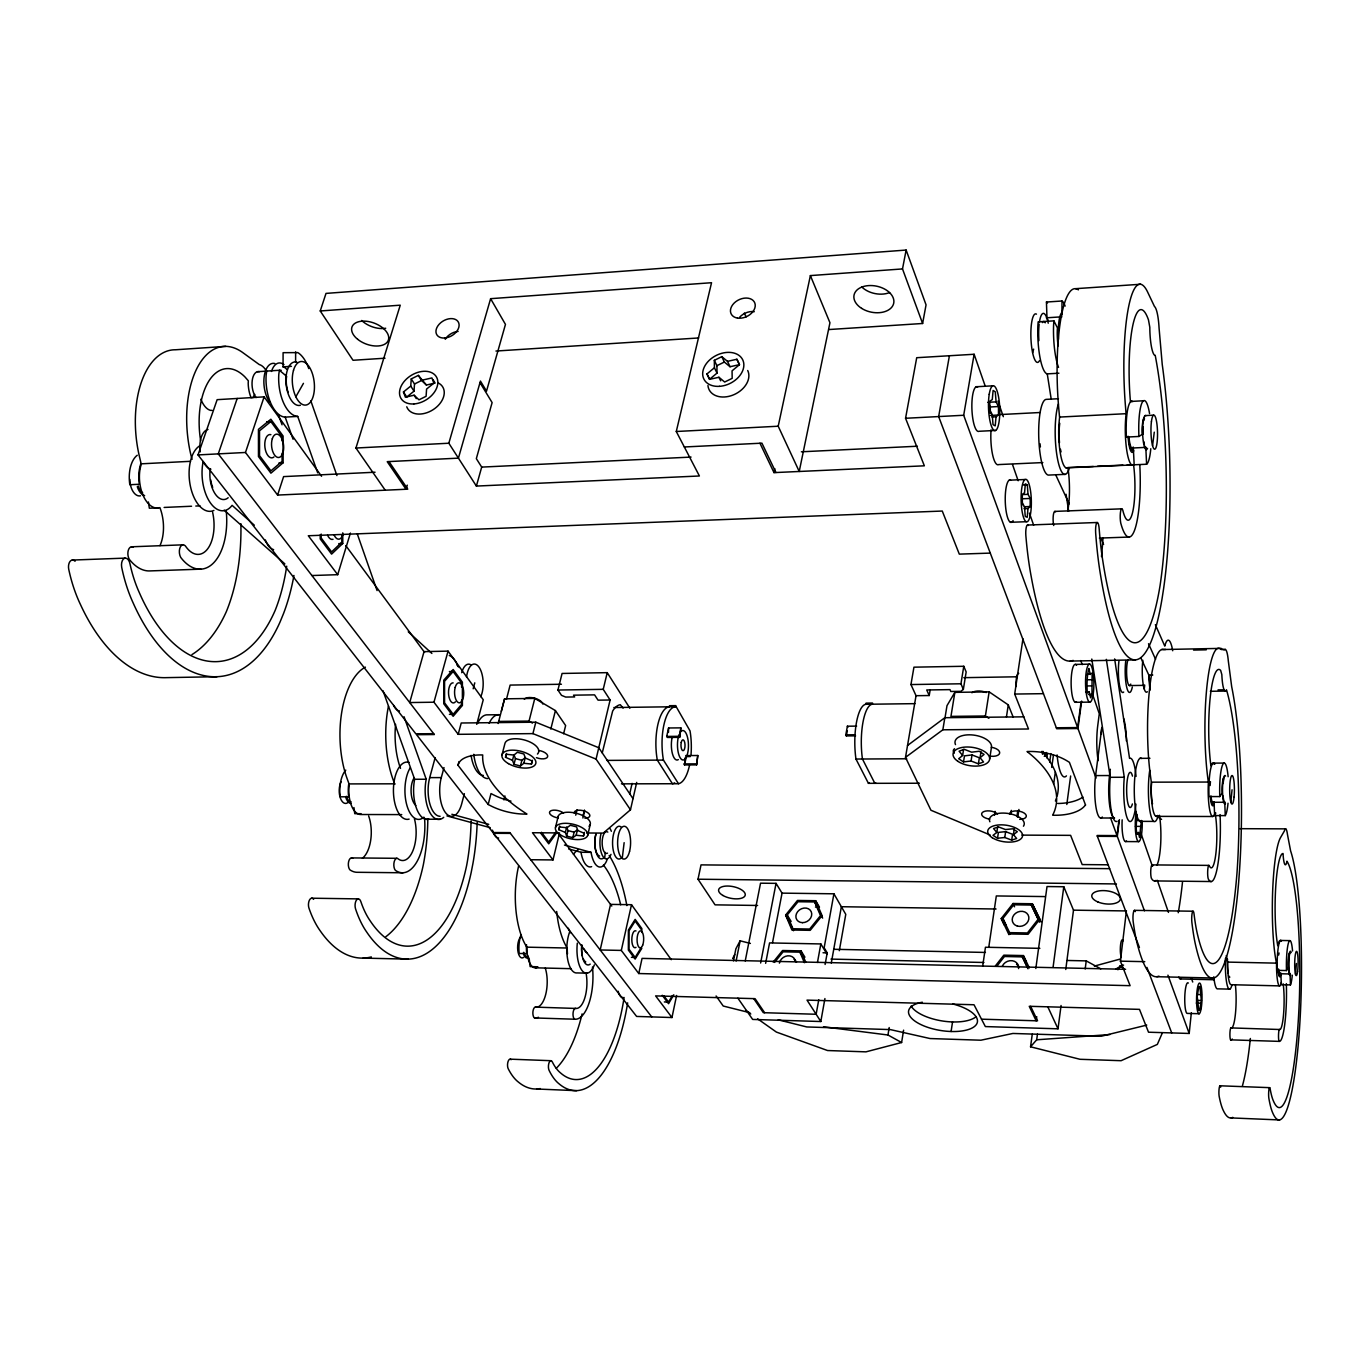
<?xml version="1.0" encoding="UTF-8"?>
<svg xmlns="http://www.w3.org/2000/svg" width="1370" height="1370" viewBox="0 0 1370 1370"><rect width="100%" height="100%" fill="white"/><g stroke="black" fill="none" stroke-linecap="round" stroke-linejoin="round"><path stroke-width="1.5" d="M641.828 932.508L641.845 928.569L635.166 919.39L628.385 930.093L628.368 950.078L635.132 959.103L641.828 948.297M286.638 369.249A18.204 9.196 83.6 0 0 284.292 367.28L283.059 366.869L283.093 352.689L297.804 352.604A32.811 16.423 83.7 0 1 308.747 368.581M295.612 362.005L295.629 351.867M990.287 413.329L990.304 406.976L988.661 403.876M998.473 415.024L998.507 406.53L996.093 401.872L995.288 391.803L993.113 390.45L992.274 399.56L989.791 401.29L989.774 409.87L992.24 414.545L993.027 424.649L995.202 425.882L996.041 416.771L998.473 415.024L990.27 415.435M1022.345 504.811L1022.311 494.587L1024.572 492.635L1025.342 483.85L1027.312 484.843L1028.014 494.33L1030.223 498.457L1030.189 506.523L1027.979 508.51L1024.041 508.664M1048.153 320.614A20.259 4.624 87.7 0 0 1046.988 318.319L1046.44 302.034L1061.99 301.006L1063.069 301.914A36.528 8.134 87.8 0 1 1065.124 306.109M1061.938 314.843L1061.99 301.006M1201.37 1000.511L1199.863 986.417L1198.818 986.811L1197.192 996.281L1198.733 1010.409L1199.777 1009.964L1201.37 1000.511L1197.483 1000.408M1280.967 941.104A22.742 3.339 -89.3 0 0 1278.415 943.639L1277.748 945.728A51.187 7.484 -89.5 0 1 1275.487 891.322A51.187 7.484 -89.5 0 1 1282.217 853.767L1283.056 853.493L1283.159 855.496A17.947 2.603 -89.7 0 0 1286.687 862.466L1286.944 861.199A126.177 18.444 -89.2 0 1 1299.462 996.196A128.677 18.82 -89.2 0 1 1273.295 1100.675A74.271 10.926 -89.1 0 1 1270.196 1089.082A6.011 0.908 -88.8 0 0 1268.911 1089.766A6.011 0.908 -88.8 0 0 1268.86 1098.261A86.327 12.707 -89.1 0 0 1272.696 1112.817A140.065 20.482 -89.2 0 0 1300.952 1000.032L1301.209 990.955A140.065 20.482 -89.2 0 0 1290.608 850.907L1287.457 834.433A17.947 2.603 -89.7 0 0 1284.358 831.025L1280.693 837.327A69.271 10.138 -89.5 0 0 1272.661 891.031A69.271 10.138 -89.5 0 0 1275.967 960.49L1276.532 963.675A22.742 3.339 -89.3 0 0 1278.039 983.146A22.742 3.339 -89.3 0 0 1281.395 982.495M1226.253 955.626A68.825 11.32 -89.4 0 0 1227.006 959.462L1227.64 962.63A22.605 3.733 -89.2 0 0 1231.202 984.705L1279.7 985.886M411.257 378.908L410.743 386.066L403.465 391.974L406.753 397.026L414.014 391.152L414.511 383.994L411.257 378.908L418.347 375.397L426.412 385.038L435.129 383.052L432.971 379.644M556.682 911.495A62.986 25.876 -89.1 0 0 565.776 945.574L567.266 948.502A20.67 8.528 -88.5 0 0 567.488 953.862M1051.218 399.218L1047.262 373.873A36.459 8.323 87.7 0 1 1037.843 326.214L1038.152 321.864L1053.89 320.854L1053.581 325.221A36.528 8.134 87.8 0 0 1058.548 367.4M518.613 865.994A62.626 26.664 -89 0 0 525.395 944.735L526.936 947.629A20.55 8.785 -88.4 0 0 537.776 966.997M1214.111 764.152A26.698 4.624 -89.9 0 0 1211.731 763.912L1210.909 765.761L1210.772 764.785A59.783 10.189 89.9 0 1 1210.207 697.501A59.783 10.189 89.9 0 1 1220.67 670.444L1221.834 674.605A20.841 3.494 89.7 0 0 1226.099 690.617L1226.475 689.778A148.268 25.568 -89.8 0 1 1237.007 872.707A151.162 26.064 -89.8 0 1 1197.705 935.299A87.68 15.344 -89.6 0 1 1194.109 914.475A7.158 1.284 -89.4 0 0 1192.345 912.351A7.158 1.284 -89.4 0 0 1191.866 922.25A101.911 17.827 -89.6 0 0 1196.352 948.382A164.554 28.376 -89.8 0 0 1238.788 880.533L1239.507 870.635A164.554 28.376 -89.8 0 0 1231.681 686.661L1228.308 660.888A20.841 3.494 89.7 0 0 1224.42 649.825L1219.42 648.421A80.898 13.786 89.9 0 0 1206.508 690.737A80.898 13.786 89.9 0 0 1207.741 777.629L1208.357 782.63A26.698 4.624 -89.9 0 0 1209.915 810.903A26.698 4.624 -89.9 0 0 1215.036 812.924A31.202 5.412 -89.7 0 1 1216.046 851.986A31.202 5.412 -89.7 0 1 1209.556 866.268A7.175 1.25 -89.5 0 0 1207.826 869.111A7.175 1.25 -89.5 0 0 1208.254 878.855A51.974 9.008 -89.7 0 0 1217.45 866.919A51.974 9.008 -89.7 0 0 1220.071 814.619M1295.523 974.378L1296.414 963.504M1165.664 649.466L1163.661 649.517A80.299 15.378 89.8 0 0 1149.293 691.525A80.299 15.378 89.8 0 0 1150.732 777.783L1151.434 782.732A26.492 5.155 -89.9 0 0 1152.684 808.523A26.492 5.155 -89.9 0 0 1157.667 815.458M1027.979 508.51L1027.226 517.295L1025.239 516.387L1024.537 506.883L1022.294 502.756M1230.825 802.118L1232.058 789.788M1036.73 1016.66L1036.165 1020.804L1029.23 1006.299L1139.48 1009.365L1148.522 1032.209L1189.194 1033.459L1191.335 1012.824M621.312 950.42L600.18 949.975L610.54 904.388L631.501 904.714L621.312 950.42L638.762 973.539L1130.113 985.681L1120.403 961.158L1126.26 912.129M622.237 858.442L624.138 842.67M1144.241 688.956L1144.721 685.086M604.615 858.305L605.335 852.397M1139.429 947.526L1097.062 835.494L1117.012 835.597L1118.828 820.921M1144.447 910.81L1117.321 836.419L1119.393 819.654M1085.194 969.001L1086.222 960.884L1067.436 960.473M1100.744 817.993L1114.563 818.027A28.102 5.908 -89.9 0 1 1109.443 803.83A28.102 5.908 -89.9 0 1 1109.546 775.54L1110.334 769.255M1152.564 445.627L1154.276 432.166M737.899 998.182L752.661 1019.434L820.818 1021.523L807.033 1000.117L974.019 1004.758L985.355 1026.575L1058.017 1028.819L1061.065 1005.511M1065.757 969.498L1073.498 910.159L1063.788 886.75L1047.022 886.544L1035.823 968.504M1102.319 817.017A28.051 6.045 -89.9 0 1 1095.931 806.896A28.051 6.045 -89.9 0 1 1095.606 775.591L1101.84 727.419A27.777 5.908 89.9 0 0 1101.206 734.097M1053.119 966.929L1063.788 886.75M1162.308 1032.98L1157.342 1044.402L1121.071 1060.705L1079.988 1059.284L1030.548 1046.8L1032.261 1034.213M1066.802 804.498L1070.638 776.002M1056.339 727.778L1077.608 727.573L1081.033 702.245M1096.051 778.091L1077.967 728.532L1081.649 701.097M1030.548 1046.8L1036.696 1039.796L1037.467 1034.076M1053.684 784L1055.345 772.046M1046.8 757.833L1047.382 753.671M1049.711 762.011L1050.876 753.62M1051.732 767.423L1053.461 754.921M1011.711 840.118L1012.55 834.279L1005.631 831.641L998.405 832.395L997.531 838.235L1004.775 837.498L1011.711 840.118L1016.66 838.491L1013.423 834.638L1014.279 828.764M1016.934 816.571L1017.773 810.732M1017.79 817.256L1018.92 809.464M1004.775 837.498L1005.631 831.641M988.797 947.081L996.315 895.946L1044.985 896.579M1010.7 814.26L1011.283 810.355M997.531 838.235L992.993 835.357L996.829 832.429L997.702 826.572M982.667 966.192L985.458 947.252L1039.864 948.348M266.739 371.065L266.157 374.986A32.76 16.543 83.6 0 0 285.183 417.114L293.094 439.256M1006.453 716.904L1008.269 704.882L989.14 691.867L954.856 692.364L946.995 705.653L945.043 717.572M994.5 815.253L995.082 811.365M990.133 834.964L930.949 810.252L905.501 757.37L942.851 729.799L1028.51 728.994L1014.69 694.059L1022.945 638.797M951.088 1031.507L952.544 1021.934M989.671 758.98L991.52 746.856A18.426 9.299 8.7 0 0 971.45 734.885A18.426 9.299 8.7 0 0 955.489 744.612M988.9 718.342L985.407 715.996L989.14 691.867M978.403 763.843L979.344 757.781L972.015 754.938L964.48 755.863L963.521 761.908L971.073 761.001L978.403 763.843L983.54 761.977L980.064 757.73L981.006 751.668M971.073 761.001L972.015 754.938M963.521 761.908L958.692 758.757L962.63 755.469L963.589 749.407M916.033 695.703L929.22 695.532L926.736 689.966L949.992 689.624L950.797 691.473L960.815 691.336L963.35 689.418L966.158 671.951L963.778 666.282L913.944 667.173L910.947 684.555L916.033 695.703L905.501 757.37M954.856 692.364L950.951 716.39L985.407 715.996M757.61 1018.818L776.379 1032.072L827.566 1050.533L865.943 1051.852L901.614 1042.519L903.601 1030.154M963.35 689.418L960.952 683.784L963.778 666.282M942.851 729.799L944.838 717.709L1023.887 716.835M901.614 1042.519L887.965 1035.001L889.198 1027.534M1131.654 401.496L1130.456 401.581L1130.318 400.126A71.103 13.803 88.3 0 1 1133.076 324.176A71.103 13.803 88.3 0 1 1148.471 319.878L1149.807 327.293A24.66 4.658 88.2 0 0 1154.653 355.275L1155.201 355.275A177.501 35.534 88.7 0 1 1160.082 585.469A180.926 36.168 88.6 0 1 1103.038 562.334A105.473 21.646 88.8 0 1 1099.237 529.419A8.682 1.849 88.8 0 0 1096.908 522.655A8.682 1.849 88.8 0 0 1095.657 532.896A122.598 25.157 88.8 0 0 1100.401 574.201A196.972 39.405 88.6 0 0 1162.068 598.604L1163.541 589.1A196.972 39.405 88.6 0 0 1162.239 364.488L1159.071 328.046A24.66 4.658 88.2 0 0 1154.482 306.486L1147.94 292.718A96.225 18.683 88.3 0 0 1128.435 307.719A96.225 18.683 88.3 0 0 1125.541 407.113L1126.106 414.219A31.921 6.37 88.5 0 0 1126.688 449.874A31.921 6.37 88.5 0 0 1133.555 464.67A37.418 7.552 88.7 0 1 1132.819 511.438A37.418 7.552 88.7 0 1 1123.212 511.849A8.614 1.764 88.8 0 0 1120.694 510.907A8.614 1.764 88.8 0 0 1120.746 523.066A62.318 12.57 88.7 0 0 1135.113 528.666A62.318 12.57 88.7 0 0 1139.789 464.67M929.22 695.532L930.196 689.744M1077.608 727.573L963.692 415.264L974.121 354.265L916.718 357.707L905.553 418.278L924.356 465.817L773.999 472.616L759.956 443.246M839.313 950.694L845.769 914.355L833.919 893.805L782.047 893.137L776.054 883.359L760.538 883.188L745.229 960.969M949.41 355.755L938.655 416.566L1056.698 728.737L1077.967 728.532M820.818 1021.523L824.928 998.559M831.282 963.076L841.368 906.717L996.076 909.012M919.373 783.229L868.426 783.332L855.959 759.048A38.771 11.765 89.6 0 1 865.908 704.283L866.114 703.135L872.536 703.05L872.33 704.197A38.805 11.679 89.6 0 0 862.449 759.014L874.831 783.315A38.942 11.713 89.6 0 0 875.755 782.972M833.919 893.805L824.141 947.8L827.206 952.852L825.117 964.463M818.763 999.74L816.143 1014.262L763.347 1012.687L753.74 998.627M1136.894 814.414L1136.107 828.165L1136.757 833.936L1138.333 832.292L1139.497 837.481L1141.433 820.459M817.462 962.459L820.835 943.947L769.563 942.92L765.642 963.333M855.565 735.844L846.352 735.913L845.804 734.851L847.396 726.203L856.61 726.117M846.352 735.913L847.311 730.741M828.747 329.553L922.609 323.491L926.051 304.876L906.135 250.059L326.009 293.403L320.238 310.973L353.015 360.276L385.021 358.204M1078.378 289.858A95.403 20.773 88.1 0 0 1058.959 410.555L1059.592 417.593A31.647 7.073 88.3 0 0 1060.277 452.939A31.647 7.073 88.3 0 0 1067.915 467.564A37.076 8.408 88.5 0 1 1067.795 510.804M772.543 942.594L782.047 893.137M922.609 323.491L902.505 268.931L906.135 250.059M760.641 963.007L776.054 883.359M736.118 961.021L740.125 940.813L750.383 943.416M394.714 784.325L393.173 779.855A72.456 34.164 89 0 1 388.464 706.132M733.481 960.867L735.878 948.811L740.125 940.813M1085.605 691.799L1089.184 691.747L1090.589 697.775L1091.976 694.419L1092.113 673.235L1086.684 674.571M365.396 667.121A71.976 35.158 88.9 0 0 347.62 779.992L349.23 784.428A23.718 11.731 89.7 0 0 360.687 814.516L401.735 814.602M757.593 905.467L715.054 904.851L698.015 879.215L701.029 864.881L1109.649 868.666M510.428 833.388L493.56 833.303L636.622 1016.437L671.968 1017.533L676.592 995.476M773.999 472.616L774.838 468.677M810.389 275.593L829.946 322.738L799.224 471.468L778.211 426.224L810.389 275.593L902.505 268.931M685.257 757.661L684.52 764.922L696.611 764.871L697.792 755.504L685.719 755.572L686.353 756.582L690.377 756.565M696.611 764.871L697.792 755.504M638.762 973.539L642.068 958.383L1125.592 969.309M684.52 764.922L685.89 758.672M679.64 737.351L680.856 727.864L668.594 727.984L666.71 736.426L667.361 737.454L679.64 737.351L680.856 727.864M668.491 732.402L668.594 727.984M689.504 765.539L688.87 767.988A37.898 14.197 89.4 0 1 678.492 783.726L663.44 760.093A37.761 14.162 89.4 0 1 675.341 706.732L675.581 705.636L669.502 705.704L669.262 706.817A37.726 14.248 89.4 0 0 657.309 760.127L672.43 783.743A37.863 14.282 89.4 0 0 674.674 782.818M586.634 832.994L603.297 833.08L630.474 809.79L636.707 782.407M629.721 793.778L632.101 783.383M587.61 835.631A16.594 7.398 13.3 0 0 565.724 823.301A16.594 7.398 13.3 0 0 561.392 835.426A16.594 7.398 13.3 0 0 587.61 835.631L590.213 824.603M676.283 431.499L711.544 282.717L490.614 298.677L448.829 443.229L476.383 486.076L699.402 475.989L676.283 431.499L778.211 426.224M602.252 752.901L612.647 711.081A39.644 15.686 89.4 0 1 620.285 704.728L623.11 708.119M566.649 836.094L567.968 830.597L566.701 826.966L565.365 832.481L566.649 836.094L572.797 837.669L576.154 835.255L583.449 836.025L584.305 832.361M575.725 815.184L577.044 809.687M572.797 837.669L574.116 832.172L577.472 829.74L576.154 835.255M630.474 809.79L596.07 759.1L610.112 700.001L603.228 689.333L607.235 672.653L562.077 673.458L557.933 690.035L561.512 695.343L565.69 697.073L574.681 696.936L573.499 695.172L594.58 694.864L598.039 700.156L610.112 700.001M583.123 815.527L584.425 810.03M582.884 818.01L584.63 810.663M565.365 832.481L558.772 829.672L559.662 825.99M553 859.932L559.525 832.926L532.485 832.737L553 859.932L530.721 859.726M555.501 827.36L558.189 816.332M563.618 733.721L565.639 725.552L555.415 710.585L534.797 698.409L504.571 698.837L498.149 723.497M550.808 729.08L555.415 710.585M513.99 764.306L515.445 758.62L513.956 754.63L512.5 760.316L513.99 764.306L520.446 765.984L523.837 763.278L531.44 764.049L532.399 760.247M523.837 763.278L525.275 757.576L521.884 760.316L520.446 765.984M433.965 702.211L409.716 702.553L424.032 651.64L448.058 651.127L433.965 702.211L458.196 734.32L532.913 733.618L535.807 722.196L598.776 747.729L633.008 798.659M532.485 723.103L529.043 721.082L534.797 698.409M503.903 799.892L504.931 795.919M488.182 804.481L458.008 765.282L458.368 764.203A38.154 17.45 14.4 0 1 482.719 754.956A139.894 65.332 13.1 0 0 526.971 814.054A37.606 17.005 14.2 0 1 490.135 805.509L488.182 804.481L491.008 793.555L492.96 794.566A37.521 17.108 14.2 0 0 510.976 801.142M502.019 754.767L504.965 743.379A17.399 8.169 14.3 0 1 526.2 740.519A17.399 8.169 14.3 0 1 537.451 754.065M512.5 760.316L505.513 757.285L506.489 753.483M501.334 711.27L504.571 698.837M506.421 699.402L510.137 685.086L561.426 684.246M476.726 724.336L483.25 699.762L448.058 651.127M464.362 793.675L461.758 803.573A25.636 11.799 89.7 0 1 445.592 812.787A25.636 11.799 89.7 0 1 441.294 777.595L444 767.577M458.008 765.282L459.001 761.583M458.196 734.32L461.228 723L535.807 722.196M473.181 688.785L474.774 682.842M1032.638 352.792L1033.631 349.127M440.112 816.297A25.602 11.902 89.7 0 1 429.718 803.368A25.602 11.902 89.7 0 1 429.718 777.629L435.163 757.644M505.513 757.285L506.335 754.271L513.973 755.058L517.363 752.284L523.888 753.997L525.344 758.021L532.331 761.052L531.44 764.049M476.383 486.076L481.692 467.101L476.332 458.642L492.121 402.592L479.997 382.641M407.267 485.151L406.051 489.261L387.213 461.656L458.419 458.145L480.442 381.083L486.521 391.118L505.462 324.399L490.614 298.677M311.932 575.537L337.705 574.681L350.412 533.067M385.227 490.203L355.943 448.024L400.245 305.185L320.238 310.973M388.977 461.57L407.78 489.176L277.613 495.067L283.607 476.606L375.055 472.222M558.772 829.672L559.662 826.966L566.974 827.737L570.348 825.271L576.547 826.881L577.797 830.528L584.391 833.337L583.449 836.025M277.613 495.067L245.47 452.477L264.119 396.855L217.145 399.663L198.016 454.926L415.863 733.84L433.656 733.669M237.198 398.464L218.275 453.881L434.324 734.543L416.548 734.697L492.96 832.532L509.846 832.617L651.726 1016.917M607.218 859.315L606.311 861.61A24.523 9.915 -89.6 0 1 591.052 852.346L564.457 845.067M1281.481 940.933A22.742 3.339 -89.3 0 0 1278.193 947.989A22.742 3.339 -89.3 0 0 1277.234 970.354L1286.481 970.559L1288.194 966.706A10.617 1.524 -89.3 0 1 1289.735 952.749M225.776 346.37L175.497 349.778A84.101 45.809 83.5 0 0 139.826 458.145L141.264 464.276A27.828 15.532 84 0 0 143.045 495.238A27.828 15.532 84 0 0 159.896 507.619A32.572 18.409 84.7 0 1 159.982 545.637M732.642 958.538L734.731 954.582M1117.92 969.772L1119.924 966.055L1123.588 965.079M295.851 396.769L303.455 383.343M252.833 397.728L254.786 394.389M664.33 1001.95L668.577 1002.069L672.396 995.528M673.8 994.774L668.56 1003.713L662.241 995.271M631.399 957.322L635.132 957.407L641.263 947.526M1214.83 764.152A26.698 4.607 -89.9 0 0 1210.309 770.711A26.698 4.607 -89.9 0 0 1209.025 796.569L1219.797 796.569L1222.16 792.939A12.467 2.106 -89.9 0 1 1224.266 777.321M555.912 832.018L548.736 841.985L541.458 832.275M556.58 832.909L548.736 843.834L540.773 833.217M995.408 965.901L1003.816 955.164L1023.39 955.575L1029.35 967.905M997.137 965.867L1004.467 956.5L1022.362 956.894L1027.62 967.751M1004.313 925.058L1001.247 918.516L1013.046 903.498L1032.329 903.755L1039.916 919.133L1028.082 934.289L1008.697 933.946M1005.957 925.093L1002.891 918.534L1013.697 904.799L1031.319 905.056L1038.255 919.116L1027.431 932.953L1009.707 932.645M773.194 962.082L782.578 950.506L800.988 950.883L804.926 957.202M774.529 962.408L783.109 951.807L799.96 952.167L803.899 958.469M815.664 900.707L822.086 915.622L810.201 930.333L791.911 930.007L785.626 915.04L797.477 900.45L815.664 900.707L819.483 907.163L815.458 907.094M814.653 901.957L820.51 915.605L809.653 929.048L792.939 928.74L787.185 915.057L798.025 901.734L814.653 901.957L822.651 918.123M449.411 714.335L453.145 714.301L461.604 704.351L461.604 700.104M461.604 687.346L461.604 683.099L453.145 671.505L444.565 681.284L444.565 702.827L453.145 714.301M342.757 532.844L342.757 543.479L331.591 554.114L320.22 538.924L320.22 534.934M283.128 462.752L270.917 473.164L258.468 456.553L258.45 429.358L270.866 419.237L283.093 436.02L283.128 462.752L278.949 462.957M736.889 359.248L739.509 364.66L732.059 370.842L732.179 378.343L724.662 382.024L718.942 377.264L709.54 379.353L706.971 373.924L714.421 367.759L714.335 360.327L721.784 356.662L727.504 361.355L730.056 366.732L739.423 364.643L736.889 359.248L727.504 361.355M714.335 360.327L716.921 365.687L717.007 373.119L709.591 379.267L706.971 373.924M980.064 757.73L984.054 754.442L979.225 751.257L971.604 752.181L964.223 749.304L959.086 751.205L962.63 755.469M282.066 440.969L282.066 436.893L270.866 421.549L259.529 430.814L259.546 455.662L270.917 470.852L282.083 461.347L282.083 453.196M1013.423 834.638L1017.311 831.71L1012.772 828.799L1005.477 829.552L998.49 826.898L993.541 828.559L996.829 832.429M907.522 745.503L944.838 717.709M1089.184 691.747L1087.3 693.117C1086.77 684.966 1086.855 676.232 1088.859 668.423L1090.263 674.519M1132.716 401.615A31.938 6.353 88.5 0 0 1126.328 437.081L1138.932 436.465L1142.237 434.393A14.933 2.911 88.5 0 1 1144.378 417.764M414.511 383.994L421.583 380.5L426.412 385.038M716.921 365.687L724.353 362.04L730.056 366.732M1094.356 966.09L1120.626 958.949M1146.741 1025.102L1101.274 1036.234L1012.892 1033.459L980.886 1040.207L930.076 1038.546L890.294 1029.589L806.759 1026.952L778.228 1019.811M423.176 379.935L431.91 377.932L433.862 383.155L426.584 389.063L426.104 396.29L418.963 399.817L414.117 395.211L405.383 397.197L403.465 391.974M1036.696 1039.796L1109.923 1034.555M1075.621 288.676L1140.611 284.258M495.957 351.045L698.614 337.962M283.059 366.869L291.433 366.338M1046.372 317.823L1061.921 316.812M257.423 371.715L279.394 370.26A14.556 7.364 83.6 0 1 281.21 370.311M285.183 417.114L297.718 416.411L317.703 472.856M1047.262 373.873L1058.907 373.205M266.671 421.789L270.866 421.549M976.228 386.751L992.753 385.826M987.856 402.318L996.093 401.872M1058.445 398.721L1046.218 399.372A37.88 8.734 88.2 0 0 1038.785 438.349A37.88 8.734 88.2 0 0 1048.975 475.065L1065.226 474.362M990.304 406.976L998.507 406.53M1131.038 401.427L1143.556 400.759M198.016 454.926L245.47 452.477M905.553 418.278L963.692 415.264M999.826 414.579L1039.899 412.524M355.943 448.024L448.829 443.229M991.931 416.994L996.041 416.771M141.47 463.813L190.498 461.313M1059.695 417.062L1126.191 413.689M1145.114 415.607L1153.471 415.178M995.579 430.454L979.122 431.276A22.417 5.72 87.8 0 1 971.895 408.585A22.417 5.72 87.8 0 1 977.735 386.922M684.332 446.98L761.925 443.161L775.934 472.53M481.692 467.101L691.062 457.083M801.381 451.792L917.386 446.226M1146.604 464.242L1145.8 447.391L1133.332 447.973L1134.172 464.79L1146.604 464.242A31.989 6.216 88.5 0 0 1150.783 448.726M1042.827 462.58L998.747 464.567A25.088 6.251 88 0 1 992.633 454.874A25.088 6.251 88 0 1 991.058 429.872M164.126 507.448L191.56 506.232M195.79 506.044L200.003 505.855M1067.915 467.564L1093.311 466.451M1097.558 466.262L1122.955 465.132M1127.202 464.944L1133.555 464.67M158.766 507.808L149.347 508.219L148.405 501.985M1066.065 467.855L1131.894 464.961M1009.211 480.185L1025 479.517M1023.373 485.014L1027.312 484.843M1022.123 494.587L1028.014 494.33M1022.362 498.766L1030.223 498.457M1024.315 506.763L1030.189 506.523M131.469 546.801L182.861 544.832M1054.78 511.404L1121.722 508.835M338.75 543.633L342.757 543.479M1010.461 522.295L1026.216 521.713A21.269 5.103 88.5 0 0 1030.685 492.001A21.269 5.103 88.5 0 0 1021.797 488.011A21.269 5.103 88.5 0 0 1026.216 521.713M72.199 560.073L125.098 558.121M1027.5 525.053L1097.147 522.501M200.928 569.149L150.032 570.913A54.269 30.619 84.6 0 1 129.242 559.234A7.501 4.281 85.1 0 1 128.352 550.141A7.501 4.281 85.1 0 1 133.147 547.195M1099.391 538.085L1129.222 537.057M990.287 553.103L959.308 554.131L942.269 511.044L308.318 535.756L337.705 574.681M212.093 410.366L210.723 410.401A21.612 11.474 83.1 0 1 200.91 399.201M1161.657 649.551L1221.218 648.37M1193.561 650.065L1206.268 649.808M1221.098 649.534L1225.345 649.448M449.394 671.574L453.145 671.505M217.008 676.712L166.558 677.636A171.644 96.123 84.5 0 1 80.487 604.581A106.552 61.051 84.9 0 1 68.705 569.132A7.501 4.452 84.9 0 1 70.093 561.375A7.501 4.452 84.9 0 1 75.059 561.238M1070.244 661.076L1135.524 659.878M1075.467 664.399L1089.784 664.142M963.812 677.671L1016.608 676.797M1140.782 657.788L1148.831 675.102L1152.769 675.033M1087.54 679.794L1092.883 679.708M557.933 690.035L603.228 689.333M910.947 684.555L960.952 683.784M1086.273 685.959L1091.616 685.89M1129.36 685.582L1144.19 685.36M1218.033 689.898L1224.369 689.812M1014.69 694.059L1043.426 693.665M1210.361 691.285L1225.191 691.079M1088.414 694.47L1091.976 694.419M613.863 707.537L675.341 706.732M865.908 704.283L914.903 703.649M1075.347 702.296L1089.664 702.125A19.009 4.161 89.5 0 0 1093.311 674.297A19.009 4.161 89.5 0 0 1086.102 672.944A19.009 4.161 89.5 0 0 1089.664 702.125M498.68 721.425L529.043 721.082M666.71 736.426L678.989 736.306M845.804 734.851L855.017 734.765M606.79 760.401L663.44 760.093M855.959 759.048L906.717 758.774M1139.943 758.346L1149.944 758.295M683.904 763.912L695.994 763.861M1213.632 763.124L1224.318 763.073M429.718 777.629L441.294 777.595M1095.606 775.591L1109.546 775.54M383.001 690.754L414.648 779.273L426.207 779.239A28.787 13.392 89.7 0 0 429.05 810.852A28.787 13.392 89.7 0 0 443.726 817.325M1091.787 659.021L1110.248 777.304L1124.273 777.269A31.681 6.473 -89.9 0 0 1127.407 818.592A31.681 6.473 -89.9 0 0 1135.936 804.121M349.333 783.914L394.817 783.811M1151.468 782.167L1208.391 782.047M621.449 783.846L678.492 783.726M1212.793 802.272L1224.883 802.272M361.046 813.694L354.761 813.677L353.957 807.581M1214.06 801.861L1214.642 815.578L1225.277 815.612A26.732 4.504 -89.9 0 0 1228.034 803.231M1156.331 816.366L1212.741 816.503M1136.518 820.459L1139.806 820.459M425.402 819.209L440.369 819.243M1139.806 821.366L1153.78 821.401M1135.439 826.367L1140.371 826.384M1239.85 828.679L1285.676 828.867M1137.374 834.09L1140.662 834.107M1021.9 835.118L1070.621 835.357L1082.18 864.573L1108.142 864.795M1097.37 836.317L1117.321 836.419M1125.558 841.574L1138.727 841.642M568.619 848.92L580.983 852.277L591.052 852.346M351.491 857.911L396.906 858.305M1152.119 864.898L1208.922 865.395M403.02 872.776L357.793 872.296A46.169 22.896 -89.8 0 1 349.915 869.847A6.37 3.168 -89.3 0 1 348.648 861.559A6.37 3.168 -89.3 0 1 352.707 858.339M1154.824 880.927L1211.354 881.544M698.015 879.215L1116.413 883.941M311.658 898.206L358.169 898.891M1134.394 910.348L1192.996 911.221M1073.498 910.159L1126.482 910.947M1280.607 940.454L1289.769 940.625M833.748 949.29L985.424 952.441M823.028 952.766L827.206 952.852M526.971 947.167L567.3 948.023M1227.657 962.1L1276.549 963.144M1120.403 961.158L1144.772 961.671M830.991 959.103L983.917 962.476M1279.871 973.745L1290.249 973.967M363.101 958.092L408.174 959.154M1156.811 976.707L1213.066 978.026M1180.495 978.951L1214.214 979.755M537.554 966.775L530.121 966.586L529.145 958.281M1292.304 975.235A22.776 3.271 -89.3 0 1 1290.437 984.927L1281.293 984.705L1280.881 973.231M535.482 967.819L571.341 968.693M587.199 973.179L577.112 972.923A24.797 10.224 -88.5 0 1 567.574 958.863A24.797 10.224 -88.5 0 1 569.851 931.446M1229.815 989.14L1217.793 988.849A27.075 4.607 -89.2 0 1 1213.803 976.793M1197.5 994.534L1201.404 994.637M1196.284 1003.08L1200.188 1003.182M1199.247 1013.731L1187.499 1013.406A15.344 2.791 -89 0 1 1184.776 997.172A15.344 2.791 -89 0 1 1188.338 983.061M981.519 1019.177L1037.569 1020.838L1030.651 1006.333M535.293 1007.121L575.948 1008.44A24.095 9.915 -88.1 0 0 586.172 973.693M1230.962 1027.911L1279.7 1029.504A26.509 3.887 -89.1 0 0 1283.639 1013.218A26.509 3.887 -89.1 0 0 1283.159 983.797M545.277 968.111A23.958 10.207 -88 0 1 545.825 993.969A23.958 10.207 -88 0 1 535.893 1007.241A5.497 2.346 -87.7 0 0 532.964 1011.403A5.497 2.346 -87.7 0 0 534.523 1017.944L574.612 1019.211A40.141 16.526 -88.2 0 0 592.474 967.014M1235.363 984.859A26.338 4.333 -89.1 0 1 1235.483 1013.269A26.338 4.333 -89.1 0 1 1231.219 1028.048A6.045 0.993 -89 0 0 1229.952 1032.672A6.045 0.993 -89 0 0 1230.602 1039.847L1279.118 1041.371A44.182 6.473 -89.2 0 0 1286.344 983.626M510.256 1059.164L551.065 1060.705M1220.088 1085.793L1269.699 1087.66M536.612 1088.996L576.633 1090.674M1231.202 1117.92L1279.614 1119.941M823.524 1026.798L887.965 1035.001M749.715 1012.67L723.223 1006.025L716.099 995.973M567.968 830.597L574.116 832.172M515.445 758.62L521.884 760.316M446.928 815.921L490.237 827.668M451.877 814.277L488.73 824.346M532.913 733.618L596.07 759.1M1086.222 960.884L1100.829 968.864M1119.924 966.055L1123.451 968.23M1156.263 815.955L1161.589 819.397M745.657 1010.375L750.777 1013.988M1046.44 302.034L1047.536 302.958M224.149 510.154L284.874 563.892M254.306 525.189L232.095 505.342A33.719 18.033 84.5 0 1 209.815 502.036A33.719 18.033 84.5 0 1 203.171 461.57A20.122 10.772 84 0 0 210.894 469.208M408.26 631.793L431.875 653.456M671.968 1017.533L655.631 995.904L755.058 998.661L764.648 1012.738M635.132 957.407L628.95 949.136L628.967 930.881L635.166 921.102L641.263 929.476M663.936 995.887L668.577 1002.069M345.788 545.602L424.563 652.377M557.761 832.857L611.791 906.084M264.119 396.855L321.573 476.28M631.501 904.714L671.266 959.685M410.743 386.066L414.014 391.152M414.117 395.211L416.292 398.601M607.235 672.653L629.875 708.239M418.347 375.397L421.583 380.5M787.185 915.057L791.124 921.445M785.626 915.04L793.504 930.744M570.519 932.782L570.177 932.234A46.546 19.111 -89.1 0 1 568.31 928.226M820.835 943.947L826.983 954.085M675.581 705.636L690.035 730.912A37.898 14.197 89.4 0 1 691.045 754.39M847.396 726.203L847.944 727.282M1053.89 320.854L1057.452 327.909L1057.28 330.307A20.293 4.521 87.8 0 0 1058.154 345.891M1040.943 921.89L1032.329 903.755M1039.436 922.181L1031.319 905.056M1027.997 968.778L1022.362 956.894M1002.891 918.534L1010.204 933.878M1001.247 918.516L1008.954 934.682M714.421 367.759L717.007 373.119M718.942 377.264L720.654 380.826M721.784 356.662L724.353 362.04M1055.79 475.013L1069.199 503.869M1047.81 1006.813L1058.017 1028.819M1023.39 955.575L1026.404 962.048M744.372 313.079L746.102 316.881M1013.046 903.498L1014.553 906.803M1100.949 538.615L1103.586 544.455M1148.522 643.729L1155.561 659.295M1155.355 624.669L1164.791 646.143A31.048 5.874 89.6 0 1 1172.703 650.75M800.988 950.883L805.834 962.408M799.96 952.167L804.378 962.699M1008.269 704.882L1013.269 717.315M1146.93 967.391L1171.71 1032.929M1110.505 817.753L1117.012 835.597M1167.925 975.149L1189.194 1033.459M404.064 716.75L426.207 779.239M310.836 400.896L336.917 475.561M357.347 534.077L377.075 590.573M974.121 354.265L985.218 386.117M1012.533 464.584L1018.167 480.75M1029.418 513.082L1033.648 525.207M1080.793 660.58L1082.197 664.621M1092.318 693.699L1099.288 713.719L1097.747 725.603A31.236 6.696 89.8 0 0 1098.123 760.641M1140.542 832.172L1152.41 866.268M1157.307 880.311L1168.473 912.403M1191.318 978.009L1192.722 982.016M997.959 401.085L1003.337 416.703M192.091 459.31L191.029 455.491A84.717 44.611 83.9 0 1 197.075 368.085A84.717 44.611 83.9 0 1 243.398 353.049L259.238 364.54A21.766 11.165 83.4 0 1 266.602 371.39M1066.048 494.262L1068.686 511.164M1106.343 659.347L1124.273 777.269M1114.649 658.901L1129.548 758.398A31.681 6.473 -89.9 0 1 1136.055 776.413M1224.711 801.861L1225.277 815.612M1290.112 975.354L1290.437 984.927M341.815 535.824L341.815 542.195L331.591 551.904L321.197 538.016L321.197 534.06M142.703 492.892A12.964 7.295 83.9 0 1 138.199 485.956M144.621 495.563A14.813 8.323 83.9 0 1 137.274 486.675M140.528 495.803A14.813 8.357 83.9 0 1 129.825 479.38M228.173 497.738A22.485 12.005 84.5 0 1 214.662 493.114A22.485 12.005 84.5 0 1 210.278 468.643M528.409 956.209A9.573 4.127 -88.4 0 1 523.751 952.321M523.597 957.39A10.943 4.726 -88.4 0 1 517.774 950.369A10.943 4.726 -88.4 0 1 521.148 936.583M528.546 957.493A10.943 4.709 -88.4 0 1 523.237 953.075M590.213 964.12A16.56 6.747 -88.5 0 1 583.654 960.73A16.56 6.747 -88.5 0 1 581.908 944.923M574.253 813.129A7.997 3.631 13.3 0 1 580.503 810.235A7.997 3.631 13.3 0 1 589.562 814.516A7.997 3.631 13.3 0 1 584.87 818.147M538.564 750.435A8.34 3.904 14.1 0 1 547.64 756.702A8.34 3.904 14.1 0 1 536.423 757.661M558.224 817.941A7.98 3.596 13.6 0 1 549.832 813.746A7.98 3.596 13.6 0 1 553.805 810.149A7.98 3.596 13.6 0 1 563.567 813.112M483.37 775.42A28.667 12.844 89.2 0 1 471.074 755.384M1141.467 821.298A31.733 6.353 -89.9 0 1 1134.274 789.754A31.733 6.353 -89.9 0 1 1141.604 758.483M1157.907 816.554A31.784 6.199 -89.9 0 1 1149.978 811.28A31.784 6.199 -89.9 0 1 1149.755 770.231M1152.53 803.882A17.656 3.442 -89.9 0 1 1151.485 783.006M1138.932 436.465A31.989 6.216 88.5 0 1 1141.981 402.849A31.989 6.216 88.5 0 1 1149.567 413.586M1215.755 812.924A26.698 4.607 -89.9 0 1 1214.642 815.578M1219.797 796.569A26.732 4.504 -89.9 0 1 1222.537 765.008A26.732 4.504 -89.9 0 1 1228.136 776.739M1229.849 977.118A15.07 2.5 -89.2 0 1 1228.599 975.56M1228.085 973.368A15.07 2.5 -89.2 0 1 1227.486 959M1232.075 984.636A27.109 4.504 -89.2 0 1 1227.16 985.03A27.109 4.504 -89.2 0 1 1225.465 958.264M1213.34 801.861A12.45 2.158 -89.9 0 1 1210.943 795.97M1224.335 801.844A12.484 2.106 -89.9 0 1 1223.085 795.97M1223.119 783.452A12.484 2.106 -89.9 0 1 1223.907 778.913M1225.499 803.573A14.265 2.397 -89.9 0 1 1222.519 789.685A14.265 2.397 -89.9 0 1 1225.602 776.071M1214.008 802.169A14.231 2.466 -89.9 0 1 1210.669 796.861M1123.605 718.377A27.828 5.771 89.9 0 1 1126.363 740.913M1066.442 775.865A34.541 7.895 89.8 0 1 1057.075 754.921M1069.234 468.523A37.966 8.528 88.3 0 1 1057.075 456.364A37.966 8.528 88.3 0 1 1058.428 403.944M1150.115 690.12A30.979 6.028 89.6 0 1 1148.831 675.102M1061.065 451.929A21.098 4.726 88.3 0 1 1060.431 449.189M1059.489 442.63A21.098 4.726 88.3 0 1 1059.764 423.364M1182.515 881.869A150.049 29.061 -89.8 0 1 1178.251 912.728M1152.821 865.771A7.124 1.387 -89.5 0 0 1150.903 868.597A7.124 1.387 -89.5 0 0 1151.382 878.256A51.598 10.052 -89.7 0 0 1155.989 880.43M1158.986 976.108A163.338 31.647 -89.8 0 1 1138.162 947.235A101.157 19.882 -89.6 0 1 1133.144 921.308A7.09 1.438 -89.3 0 1 1133.452 912.351A7.09 1.438 -89.3 0 1 1135.268 911.598M1159.397 815.27A30.962 6.028 -89.7 0 1 1156.914 865.223M1214.162 803.71A16.012 2.774 -89.9 0 1 1210.395 797.751M1210.155 785.524A16.012 2.774 -89.9 0 1 1210.446 781.654M1130.764 684.075A13.717 2.791 89.5 0 1 1126.945 678.099A13.717 2.791 89.5 0 1 1128.041 659.604M1147.341 691.73A20.636 4.076 89.6 0 1 1143.042 683.287A20.636 4.076 89.6 0 1 1142.837 660.271M1149.995 683.972A20.653 4.024 89.6 0 1 1149.207 675.787M1132.322 687.089A20.584 4.196 89.5 0 1 1126.774 687.517A20.584 4.196 89.5 0 1 1125.78 660.58M1123.691 692.055A20.567 4.247 89.5 0 1 1119.221 683.647A20.567 4.247 89.5 0 1 1118.982 660.7M1250.348 1038.494A127.872 21.029 -89.2 0 1 1242.47 1085.708M1232.777 1117.355A139.192 22.896 -89.2 0 1 1223.478 1110.813A85.779 14.197 -89 0 1 1219.163 1096.325A5.977 1.01 -88.7 0 1 1219.232 1087.9A5.977 1.01 -88.7 0 1 1220.653 1087.198M1232.281 1039.025A43.908 7.244 -89.1 0 1 1230.602 1039.847M1280.813 974.772A13.649 2.004 -89.3 0 1 1278.107 970.268M1279.118 1041.371A6.079 0.89 -89 0 1 1278.553 1034.162A6.079 0.89 -89 0 1 1279.7 1029.504M1117.115 821.281A31.63 6.627 -89.9 0 1 1110.984 808.934A31.63 6.627 -89.9 0 1 1110.248 777.304M1132.391 803.95A17.604 3.596 -89.9 0 1 1127.544 801.655A17.604 3.596 -89.9 0 1 1127.647 777.817A17.604 3.596 -89.9 0 1 1132.493 776.139M1286.481 970.559A22.776 3.271 -89.3 0 1 1288.485 942.851A22.776 3.271 -89.3 0 1 1292.544 950.951M526.559 944.718A20.55 8.785 -88.4 0 0 526.731 953.64L519.213 953.469A20.516 8.836 -88.4 0 1 521.011 934.665M603.434 865.069A114.703 47.059 -88.3 0 1 620.678 904.799M624.103 997.48A116.964 48.018 -88.4 0 1 560.33 1072.744A67.472 27.845 -87.8 0 1 552.367 1062.024A5.446 2.278 -87.2 0 0 549.13 1062.572A5.446 2.278 -87.2 0 0 549.045 1070.261A78.415 32.366 -87.8 0 0 558.96 1083.738A127.307 52.265 -88.3 0 0 627.648 1002.857M574.612 1019.211A5.514 2.278 -87.8 0 1 573.105 1012.618A5.514 2.278 -87.8 0 1 575.948 1008.44M609.153 855.428A127.307 52.265 -88.3 0 1 626.861 905.587M540.328 1088.568A126.588 53.875 -88.3 0 1 518.391 1082.077A77.97 33.359 -87.8 0 1 508.184 1068.668A5.412 2.346 -87.1 0 1 508.047 1061.596A5.412 2.346 -87.1 0 1 511.13 1059.712M538.478 1017.276A39.918 17.039 -88.1 0 1 534.523 1017.944M582.096 1013.886A116.296 49.491 -88.3 0 1 556.271 1068.292M573.448 854.281A46.546 19.111 -89.1 0 1 578.174 849.828M607.526 853.15A10.909 4.384 -89.6 0 1 602.149 842.327A10.909 4.384 -89.6 0 1 607.835 832.104M610.027 828.627A16.372 6.576 -89.6 0 1 611.345 831.299M611.003 854.349A16.372 6.576 -89.6 0 1 602.321 855.325A16.372 6.576 -89.6 0 1 600.933 834.022M603.023 858.391A16.354 6.61 -89.6 0 1 596.121 852.208A16.354 6.61 -89.6 0 1 595.916 833.987M620.559 858.545A16.389 6.507 -89.6 0 1 612.561 842.276A16.389 6.507 -89.6 0 1 621.004 826.932M678.338 759.614A14.745 5.531 89.4 0 1 672.499 753.997A14.745 5.531 89.4 0 1 672.105 737.574M680.256 732.265A14.745 5.497 89.4 0 1 688.442 744.407A14.745 5.497 89.4 0 1 681.044 758.963A14.745 5.497 89.4 0 1 679.109 734.525M348.665 784.428A23.718 11.731 89.7 0 0 348.665 796.809L340.205 796.809A23.684 11.799 89.7 0 1 345.771 770.111M1133.23 447.031A14.899 2.963 88.5 0 1 1129.154 438.828M1145.868 447.339A14.933 2.894 88.5 0 1 1145.114 446.312M1144.412 444.342A14.933 2.894 88.5 0 1 1143.813 441.551M1143.077 434.358A14.933 2.894 88.5 0 1 1143.094 426.669M1143.881 420.573A14.933 2.894 88.5 0 1 1144.498 418.672M1147.546 448.35A17.056 3.305 88.5 0 1 1142.666 434.581A17.056 3.305 88.5 0 1 1145.988 415.692M1133.435 449A17.022 3.391 88.5 0 1 1128.52 436.773M1040.395 446.928A25.242 5.84 88.2 0 1 1040.053 443.777M385.706 328.252A19.266 11.285 20.3 0 1 361.68 320.477M445.25 339.298A12.399 8.528 -30.8 0 1 458.111 331.437M739.612 317.275A12.964 9.248 -26 0 1 754.271 311.692M889.644 292.563A20.156 13.34 11.5 0 1 861.833 287.015M989.688 819.123A8.46 4.059 8.5 0 1 981.691 814.671A8.46 4.059 8.5 0 1 987.445 810.869A8.46 4.059 8.5 0 1 997.428 814.003M954.325 753.175A8.802 4.418 8.8 0 1 954.547 748.739M1009.485 814.02A8.494 4.093 8.1 0 1 1017.55 810.971A8.494 4.093 8.1 0 1 1026.267 815.51A8.494 4.093 8.1 0 1 1019.691 819.346M991.281 747.301A8.836 4.452 8.4 0 1 999.706 752.883A8.836 4.452 8.4 0 1 990.613 756.189M1082.934 797.066A40.295 19.899 7.7 0 1 1057.743 803.488M1041.868 751.376A144.997 71.463 9.5 0 1 1057.126 796.056M1056.356 798.556A144.997 71.463 9.5 0 1 1055.414 801.022M1044.899 752.592A10.326 2.449 89.8 0 1 1043.032 751.376M1042.621 754.322A13.768 3.254 89.8 0 1 1041.954 752.062M1046.56 752.507A13.768 3.254 89.8 0 1 1044.248 756.326M869.368 782.989A38.908 11.799 89.6 0 1 868.426 783.332M1280.282 973.214A10.617 1.558 -89.3 0 1 1278.535 968.984M1289.855 973.779A10.635 1.524 -89.3 0 1 1288.759 963.983A10.635 1.524 -89.3 0 1 1289.941 953.263M1290.694 974.875A12.142 1.73 -89.3 0 1 1288.571 962.476A12.142 1.73 -89.3 0 1 1291.208 952.544M1280.762 973.265A12.124 1.781 -89.3 0 1 1278.33 969.823M1278.672 955.044A12.124 1.781 -89.3 0 1 1279.066 952.989M1181.351 978.043A17.964 3.305 -89.2 0 1 1178.834 977.118M297.718 416.411A32.811 16.423 83.7 0 1 278.812 374.181L279.394 370.26L286.638 376.322L286.313 378.497A18.238 9.128 83.7 0 0 288.162 392.402M428.93 819.209A28.736 13.494 89.7 0 1 416.36 807.992A28.736 13.494 89.7 0 1 414.648 779.273M449.274 655.494A28.102 12.929 88.4 0 1 457.957 666.539M213.891 510.462A33.651 18.152 84.4 0 1 190.464 486.521A33.651 18.152 84.4 0 1 199.917 445.712M212.692 487.343A18.735 10.018 84.5 0 1 210.637 479.705M779.393 963.127A8.408 7.107 -32.9 0 1 787.699 955.832A8.408 7.107 -32.9 0 1 795.353 961.534M794.103 959.411A8.391 7.107 -32.9 0 1 796.484 962.219M623.059 997.497A14.214 5.6 -88.2 0 1 618.178 991.246M1121.242 957.065A9.111 1.884 -89.2 0 1 1120.574 944.803A9.111 1.884 -89.2 0 1 1123.177 940.83M1116.002 969.035A8.237 5.463 -58.2 0 1 1124.29 969.429M558.121 818.318A16.56 7.449 13.4 0 1 576.633 813.352A16.56 7.449 13.4 0 1 589.014 826.281M586.754 952.681A14.676 5.977 -88.6 0 1 584.065 949.222M636.005 947.355A8.528 3.322 -88.7 0 1 631.81 939.666A8.528 3.322 -88.7 0 1 636.005 930.932M1002.309 966.192A8.682 7.552 -24.6 0 1 1012.344 960.73A8.682 7.552 -24.6 0 1 1018.578 968.573M1016.54 964.36A8.665 7.552 -24.6 0 1 1019.211 967.254M524.282 699.162A9.95 4.829 14.5 0 1 534.557 698.152A9.95 4.829 14.5 0 1 542.862 704.06M273.64 549.644A19.129 9.932 85.6 0 1 265.386 539.951M342.877 534.608A11.148 5.514 85.9 0 1 334.143 535.088M333.03 539.3A11.131 5.531 85.9 0 1 327.618 535.345M498.629 838.012A15.892 7.038 -89.9 0 1 492.498 830.169M747.712 370.499A21.56 15.601 -26.7 0 1 732.522 395.245A21.56 15.601 -26.7 0 1 707.947 385.501M438.537 383.103A20.618 14.316 -31.8 0 1 434.804 408.517A20.618 14.316 -31.8 0 1 406.753 406.787M1013.081 520.634A21.218 5.223 88.4 0 1 1005.392 504.263A21.218 5.223 88.4 0 1 1010.58 480.151M399.509 710.962A17.279 8.271 88.4 0 1 393.618 705.43M455.456 701.8A10.035 4.607 88.5 0 1 448.675 695.052A10.035 4.607 88.5 0 1 453.145 682.876M200.243 451.894A20.122 10.772 84 0 1 208 429.444M273.949 456.981A11.713 6.011 84.4 0 1 264.975 447.647A11.713 6.011 84.4 0 1 270.883 434.65M971.861 692.758A10.532 5.497 8.6 0 1 986.28 692.552M989.876 821.777A17.553 8.408 8.3 0 1 1007.618 813.386A17.553 8.408 8.3 0 1 1023.441 826.213M1126.482 840.923A17.313 3.562 -89.7 0 1 1123.04 836.573A17.313 3.562 -89.7 0 1 1122.167 819.825M1142.203 821.212A17.348 3.494 -89.7 0 1 1137.648 840.855A17.348 3.494 -89.7 0 1 1136.346 812.033M1076.46 701.851A18.974 4.264 89.5 0 1 1071.117 682.414A18.974 4.264 89.5 0 1 1076.563 665.306M1016.112 686.524A10.874 2.671 89.4 0 1 1018.732 673.372M952.664 1003.953A34.849 14.231 9 0 1 973.282 1027.346A34.849 14.231 9 0 1 920.417 1024.349A34.849 14.231 9 0 1 922.318 1002.223M975.851 1016.9A34.781 14.316 9 0 1 941.498 1020.838A34.781 14.316 9 0 1 911.136 1006.042M351.148 801.861A11.046 5.514 89.6 0 1 346.353 796.278M348.716 801.775A12.621 6.319 89.6 0 1 340.513 798.419A12.621 6.319 89.6 0 1 341.061 781.79M351.148 803.437A12.638 6.302 89.6 0 1 345.668 797.066M489.141 723.309A31.938 14.111 89.2 0 1 499.211 714.712L487.686 714.849A31.887 14.231 89.2 0 0 477.531 723.446M487.669 778.588A31.887 14.231 89.2 0 1 473.763 754.305M423.895 817.154A28.702 13.58 89.7 0 1 406.787 804.995A28.702 13.58 89.7 0 1 410.281 767.731M409.116 819.106A28.65 13.666 89.7 0 1 393.43 790.627A28.65 13.666 89.7 0 1 408.962 762.371M591.635 866.645A24.489 10.001 -89.6 0 1 580.983 852.277M415.795 805.457A15.943 7.535 89.7 0 1 411.137 792.75A15.943 7.535 89.7 0 1 414.014 777.989M599.581 856.062A13.631 5.514 -89.6 0 1 595.179 847.944A13.631 5.514 -89.6 0 1 595.881 834.364M140.887 463.539A27.828 15.55 84 0 0 139.329 484.261L129.825 484.723A27.794 15.618 83.9 0 1 137.24 455.251M585.744 961.894A13.803 5.634 -88.5 0 1 583.209 958.657M582.301 955.918A13.803 5.634 -88.5 0 1 581.736 945.488M594.34 964.891A24.831 10.138 -88.5 0 1 582.044 970.525A24.831 10.138 -88.5 0 1 577.318 943.142M226.255 511.147A54.68 29.832 84.9 0 1 213.514 562.967A54.68 29.832 84.9 0 1 180.686 557.35A7.552 4.178 85.4 0 1 180.463 546.698A7.552 4.178 85.4 0 1 186.423 547.383A32.829 17.93 85 0 0 207.743 548.736A32.829 17.93 85 0 0 212.607 512.26M278.401 414.99A172.945 93.639 84.8 0 1 282.049 424.803M293.951 575.468A172.945 93.639 84.8 0 1 283.607 613.366L280.131 621.826A172.945 93.639 84.8 0 1 133.181 603.005A107.374 59.475 85.2 0 1 121.69 567.266A7.569 4.35 85.3 0 1 124.533 558.275A7.569 4.35 85.3 0 1 130.03 564.046A92.389 51.169 85.1 0 0 139.278 592.542A158.851 85.968 84.8 0 0 275.199 610.301A155.838 84.443 84.9 0 0 286.707 566.187M251.155 397.865A21.766 11.165 83.4 0 1 248.193 383.309L248.33 380.791L244.922 376.904A62.609 32.966 83.9 0 0 209.798 379.61A62.609 32.966 83.9 0 0 200.671 440.883M240.88 523.683A154.673 86.687 84.6 0 1 226.324 611.671A157.67 88.245 84.4 0 1 191.903 654.62M269.924 402.438A21.817 11.08 83.6 0 1 264.153 376.836A21.817 11.08 83.6 0 1 274.822 363.529M271.483 371.458A21.834 11.046 83.6 0 1 283.984 364.608M300.407 405.263A21.886 10.943 83.7 0 1 286.09 383.805A21.886 10.943 83.7 0 1 296.759 362.108M256.087 397.574A14.505 7.449 83.4 0 1 252.217 380.569A14.505 7.449 83.4 0 1 259.375 371.698M424.546 818.13A46.477 22.262 -89.8 0 1 395.365 870.327A6.405 3.083 -89.3 0 1 394.235 861.61A6.405 3.083 -89.3 0 1 398.447 859.093A27.897 13.357 -89.7 0 0 413.055 850.342A27.897 13.357 -89.7 0 0 414.425 818.78M477.188 822.394A147.224 70.144 90 0 1 472.941 863.46L471.212 872.33A147.224 70.144 90 0 1 366.732 932.097A91.054 43.943 -89.4 0 1 355.498 908.704A6.37 3.151 -88.7 0 1 356.594 899.902A6.37 3.151 -88.7 0 1 360.926 901.82A78.33 37.812 -89.4 0 0 369.934 920.486A135.236 64.424 90 0 0 466.69 865.275A132.65 63.191 -90 0 0 471.057 821.058M371.321 956.928A146.248 72.165 90 0 1 320.46 931.189A90.437 45.21 -89.4 0 1 308.901 907.95A6.319 3.237 -88.7 0 1 309.517 899.97A6.319 3.237 -88.7 0 1 313.644 899.354M368.65 815.989A27.708 13.751 -89.8 0 1 362.416 858.254M385.86 936.703A134.346 66.291 89.9 0 0 423.313 864.864A131.777 65.024 -90 0 0 427.817 818.952M400.502 768.365A53.533 25.242 89 0 1 395.587 724.336M457.306 665.358A18.752 8.58 88.4 0 1 459.361 667.464M461.724 672.704A18.786 8.494 88.4 0 1 471.331 665.084M466.536 677.054A18.803 8.46 88.4 0 1 478.935 667.019A18.803 8.46 88.4 0 1 480.733 696.696M1073.189 660.408A195.242 43.823 88.4 0 1 1031.148 576.256A121.502 27.965 88.6 0 1 1025.839 535.362A8.597 2.055 88.6 0 1 1026.318 527.193A8.597 2.055 88.6 0 1 1028.305 525.481M1053.718 525.515A8.545 1.969 88.6 0 1 1053.342 515.12A8.545 1.969 88.6 0 1 1055.551 511.883M1102.987 537.965A175.942 39.507 88.4 0 1 1101.48 556.614M1133.761 450.696A19.163 3.819 88.5 0 1 1128.058 436.208M1042.399 322.601A16.2 3.699 87.7 0 1 1045.241 322.823M1058.496 339.4A24.352 5.394 87.8 0 1 1062.264 312.24M1038.888 340.599A24.3 5.566 87.7 0 1 1039.145 324.279M1039.368 322.549A24.3 5.566 87.7 0 1 1048.238 323.217M1039.556 360.567A24.266 5.617 87.7 0 1 1031.079 340.993A24.266 5.617 87.7 0 1 1036.474 314.141M462.392 705.413L453.145 716.304L443.76 703.769L443.76 680.188L453.145 669.502L462.392 682.192L462.392 705.413M1085.519 804.995L1084.561 806.091A40.398 19.779 7.7 0 1 1052.657 815.218A145.357 71.034 9.5 0 0 1027.038 751.531A40.98 20.379 7.8 0 1 1067.538 761.172L1069.405 762.319L1085.519 804.995M1234.062 797.1A14.265 2.363 -89.9 0 0 1232.11 775.523A14.265 2.363 -89.9 0 0 1229.969 796.758A14.265 2.363 -89.9 0 0 1234.062 797.1M629.583 851.284A16.406 6.49 -89.6 0 0 624.378 826.281A16.406 6.49 -89.6 0 0 618.349 850.462A16.406 6.49 -89.6 0 0 629.583 851.284M681.232 742.42A5.446 2.038 89.4 0 0 682.996 750.709A5.446 2.038 89.4 0 0 684.76 742.643A5.446 2.038 89.4 0 0 681.232 742.42M1151.417 421.686A17.074 3.271 88.6 0 0 1154.208 449.069A17.074 3.271 88.6 0 0 1157.119 425.693A17.074 3.271 88.6 0 0 1151.417 421.686M357.656 339.298A19.351 11.217 20.1 0 0 388.309 340.274A19.351 11.217 20.1 0 0 364.488 321.128A19.351 11.217 20.1 0 0 357.656 339.298M444.685 338.013A12.484 8.528 -30.8 0 0 458.676 322.789A12.484 8.528 -30.8 0 0 439.239 324.159A12.484 8.528 -30.8 0 0 444.685 338.013M737.505 318.08A13.049 9.265 -26 0 0 755.212 304.705A13.049 9.265 -26 0 0 735.81 301.64A13.049 9.265 -26 0 0 737.505 318.08M861.627 308.37A20.259 13.272 11.5 0 0 893.719 303.198A20.259 13.272 11.5 0 0 866.268 285.868A20.259 13.272 11.5 0 0 861.627 308.37M1297.578 971.621A12.159 1.712 -89.3 0 0 1296.91 951.602A12.159 1.712 -89.3 0 0 1294.736 967.254A12.159 1.712 -89.3 0 0 1297.578 971.621M1201.165 1008.543A15.361 2.723 -89 0 0 1200.052 983.335A15.361 2.723 -89 0 0 1196.626 1003.337A15.361 2.723 -89 0 0 1201.165 1008.543M642.701 945.112A8.528 3.305 -88.7 0 0 641.246 931.035A8.528 3.305 -88.7 0 0 637.17 941.926A8.528 3.305 -88.7 0 0 642.701 945.112M508.476 763.638A17.45 8.117 14.3 0 0 535.773 763.569A17.45 8.117 14.3 0 0 512.483 750.161A17.45 8.117 14.3 0 0 508.476 763.638M802.46 922.661A8.271 6.936 -31.3 0 0 811.263 911.786A8.271 6.936 -31.3 0 0 797.717 911.581A8.271 6.936 -31.3 0 0 802.46 922.661M1017.379 926.086A8.528 7.347 -23.5 0 0 1028.819 916.992A8.528 7.347 -23.5 0 0 1015.427 913.413A8.528 7.347 -23.5 0 0 1017.379 926.086M719.473 386.34A21.68 15.618 -26.7 0 0 742.694 359.762A21.68 15.618 -26.7 0 0 707.639 362.005A21.68 15.618 -26.7 0 0 719.473 386.34M989.226 394.286A22.468 5.6 87.8 0 0 994.106 430.385A22.468 5.6 87.8 0 0 999.021 399.817A22.468 5.6 87.8 0 0 989.226 394.286M413.877 403.944A20.738 14.334 -31.8 0 0 437.15 378.428A20.738 14.334 -31.8 0 0 405.006 380.5A20.738 14.334 -31.8 0 0 413.877 403.944M455.165 687.432A10.052 4.59 88.5 0 0 459.155 702.844A10.052 4.59 88.5 0 0 463.111 688.151A10.052 4.59 88.5 0 0 455.165 687.432M272.322 438.708A11.713 5.994 84.4 0 0 277.648 457.409A11.713 5.994 84.4 0 0 282.854 441.397A11.713 5.994 84.4 0 0 272.322 438.708M957.921 761.36A18.478 9.248 8.7 0 0 988.866 761.292A18.478 9.248 8.7 0 0 967.271 746.992A18.478 9.248 8.7 0 0 957.921 761.36M992.205 837.687A17.604 8.357 8.3 0 0 1021.763 837.926A17.604 8.357 8.3 0 0 1001.453 824.843A17.604 8.357 8.3 0 0 992.205 837.687M1097.901 901.957A14.385 6.559 7.1 0 0 1120.3 899.302A14.385 6.559 7.1 0 0 1099.956 890.774A14.385 6.559 7.1 0 0 1097.901 901.957M722.949 895.483A13.58 5.959 11.4 0 0 744.989 895.826A13.58 5.959 11.4 0 0 727.812 886.03A13.58 5.959 11.4 0 0 722.949 895.483M293.522 370.26A21.903 10.892 83.8 0 0 303.849 404.955A21.903 10.892 83.8 0 0 312.72 374.695A21.903 10.892 83.8 0 0 293.522 370.26"/></g></svg>
